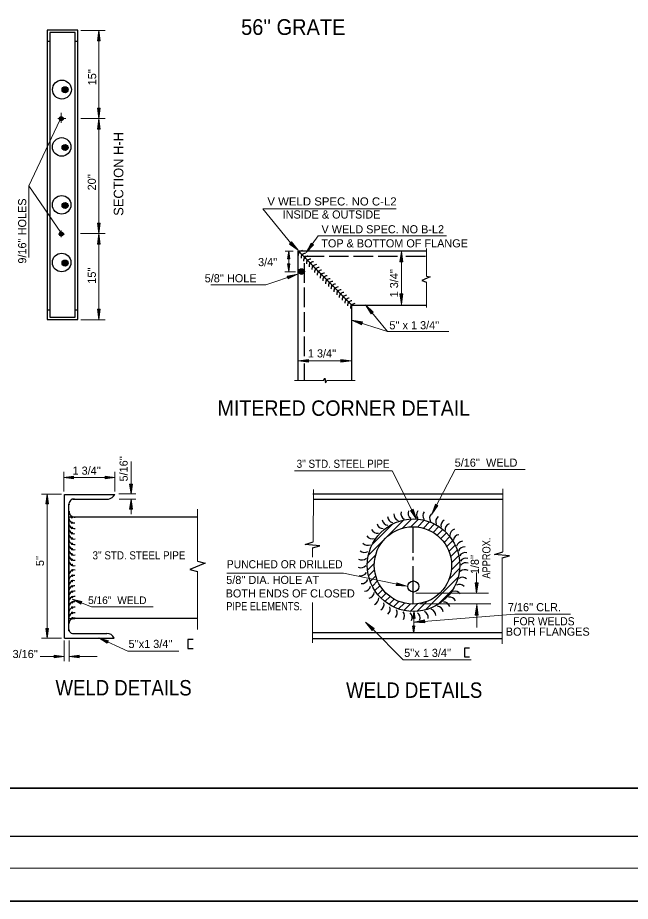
# Model space of a CAD drawing. Extents: x 139 to 512, y -134 to 135.
# Drawn here: x 319.3 to 414.9, y -134.2 to 3.7 of the extents above; entities that cross this region are included whole.
import ezdxf

# ---------------------------------------------------------------- set-up
doc = ezdxf.new("R2010")
doc.units = 0
doc.header["$LTSCALE"] = 0.51
doc.header["$PDMODE"] = 32
doc.header["$PDSIZE"] = 0.255
doc.linetypes.add('LONG_DASHED', pattern=[7.5, 6, -1.5])
doc.layers.add('1', color=7, linetype='Continuous', lineweight=13)

msp = doc.modelspace()

# ---------------------------------------------------------------- hatches: boundary and pattern name
at = {"layer": '1'}
for points in [[(331.9332, 1.7159), (332.1589, 0.076), (331.7082, 0.076)], [(327.1339, -7.5447, 1), (326.1902, -7.5447, 1)], [(331.9332, -12.0377), (331.7082, -10.3978), (332.1589, -10.3978)], [(326.3645, -12.0536, 1), (325.7399, -12.0536, 1)], [(331.9332, -12.0377), (332.1589, -13.6775), (331.7082, -13.6775)], [(327.1339, -16.5626, 1), (326.1902, -16.5626, 1)], [(327.1339, -25.6143, 1), (326.1902, -25.6143, 1)], [(331.9332, -29.9847), (331.7082, -28.3453), (332.1589, -28.3453)], [(326.3645, -30.0555, 1), (325.7399, -30.0555, 1)], [(331.9332, -29.9847), (332.1589, -31.6247), (331.7082, -31.6247)], [(363.0529, -32.6015), (361.7179, -31.6227), (362.0314, -31.2984)], [(364.2987, -32.9657), (365.0783, -31.5062), (365.4436, -31.7702)], [(361.5799, -32.696), (361.7487, -33.9264), (361.4108, -33.9264)], [(379.1622, -32.7747), (379.3879, -34.415), (378.9372, -34.415)], [(327.1339, -34.5983, 1), (326.1902, -34.5983, 1)], [(361.5799, -35.9427), (361.4108, -34.7127), (361.7487, -34.7127)], [(364.0256, -35.9243, 1), (363.1166, -35.9243, 1)], [(362.9644, -36.3437), (361.4798, -37.076), (361.3377, -36.6489)], [(379.1622, -41.0567), (378.9372, -39.4168), (379.3879, -39.4168)], [(373.5612, -41.1354), (374.7826, -42.2522), (374.4361, -42.5405)], [(331.9332, -43.4289), (331.7082, -41.7887), (332.1589, -41.7887)], [(371.4417, -43.4919), (373.0718, -43.7807), (372.9334, -44.21)], [(363.0428, -49.8459), (364.6831, -49.6209), (364.6831, -50.0709)], [(371.3689, -49.8459), (369.7294, -50.0709), (369.7294, -49.6209)], [(326.4567, -68.0709), (327.9848, -67.8602), (327.9848, -68.2802)], [(334.4247, -68.0709), (332.8966, -68.2802), (332.8966, -67.8602)], [(336.9533, -70.601), (336.7433, -69.0729), (337.1633, -69.0729)], [(323.8804, -70.6483), (324.0901, -72.1764), (323.6701, -72.1764)], [(336.9533, -71.4602), (337.1633, -72.9887), (336.7433, -72.9887)], [(381.5243, -74.5712), (380.5913, -73.2032), (380.9944, -73.0025)], [(383.8996, -73.7574), (384.4684, -72.2027), (384.8667, -72.4137)], [(380.0086, -85.0295), (378.3571, -84.9155), (378.4486, -84.4749)], [(390.9083, -86.1328), (390.6826, -84.4925), (391.1333, -84.4925)], [(327.7519, -87.062), (329.2549, -87.4107), (329.1049, -87.8027)], [(390.9308, -87.9155), (391.1558, -89.5558), (390.7047, -89.5558)], [(373.5848, -90.6339), (374.9048, -91.6322), (374.5872, -91.9517)], [(381.1741, -90.6527), (382.7881, -90.2885), (382.8271, -90.7374)], [(323.8804, -93.1377), (323.6701, -91.61), (324.0901, -91.61)], [(331.9508, -93.0789), (333.4279, -93.5229), (333.2528, -93.905)], [(326.5039, -96.0024), (324.9769, -96.212), (324.9769, -95.7927)], [(327.3154, -96.0024), (328.8436, -95.7927), (328.8436, -96.212)]]:
    msp.add_hatch(color=256, dxfattribs=at).paths.add_polyline_path(points)

# ---------------------------------------------------------------- linework, layer by layer
for p, q in [((329.1031, 1.7159), (332.8962, 1.7159)), ((325.5106, -12.0534), (326.7638, -12.0534)), ((326.0521, -12.698), (326.0521, -11.1752)), ((329.1031, -12.0377), (332.8962, -12.0377)), ((325.9981, -29.8179), (321.0023, -22.5185)), ((357.5157, -26.1095), (378.3383, -26.1095)), ((357.5157, -26.1095), (362.1098, -31.73)), ((325.6373, -30.0767), (326.5444, -30.0767)), ((326.0521, -30.5597), (326.0521, -29.5299)), ((329.0914, -29.9847), (332.8962, -29.9847)), ((361.0006, -32.7222), (362.2643, -32.7222)), ((361.5799, -35.9427), (361.5799, -32.696)), ((379.1622, -41.0567), (379.1622, -32.7747)), ((383.0772, -36.6482), (383.0772, -32.3428)), ((358.0013, -37.9989), (362.9644, -36.3437)), ((360.9544, -35.9427), (362.6569, -35.9427)), ((349.4423, -37.9989), (358.0013, -37.9989)), ((383.0772, -41.5352), (383.0772, -37.5613)), ((329.1031, -43.4289), (332.8962, -43.4289)), ((377.0142, -45.29), (371.4417, -43.4919)), ((363.0428, -49.8459), (371.3689, -49.8459)), ((362.4739, -52.9025), (366.9848, -52.9025)), ((367.5199, -52.9025), (371.9618, -52.9025)), ((336.9533, -70.601), (336.9533, -65.5768)), ((326.4567, -70.2553), (326.4567, -67.1735)), ((334.4247, -70.2553), (334.4247, -67.1735)), ((326.4567, -68.0709), (334.4247, -68.0709)), ((365.3986, -78.0722), (365.4469, -69.9222)), ((394.9977, -79.6355), (394.9954, -69.8124)), ((322.9834, -70.6483), (326.0824, -70.6483)), ((323.8804, -93.1377), (323.8804, -70.6483)), ((335.0326, -70.601), (337.7247, -70.601)), ((335.0794, -71.4602), (337.7247, -71.4602)), ((336.9533, -73.7885), (336.9533, -71.4602)), ((347.3232, -81.1003), (347.3232, -73.0187)), ((365.3011, -80.4935), (365.3011, -79.0494)), ((394.8998, -94.0355), (394.8998, -80.6135)), ((347.3232, -91.7904), (347.3232, -82.739)), ((390.9083, -86.1328), (390.9083, -82.8849)), ((381.4167, -86.1328), (392.7518, -86.1328)), ((365.3011, -93.8577), (365.3011, -87.5817)), ((382.0594, -87.7809), (393.1129, -87.7809)), ((390.9308, -91.4574), (390.9308, -87.7809)), ((381.1096, -92.2547), (381.1096, -89.0289)), ((322.9834, -93.1377), (326.0824, -93.1377)), ((326.5039, -96.737), (326.5039, -93.5079)), ((327.3154, -96.7847), (327.3154, -93.5079)), ((322.7903, -96.0024), (326.5039, -96.0024)), ((327.3154, -96.0024), (331.6478, -96.0024)), ((144.5337, -129.0152), (504.5067, -129.0152))]:
    msp.add_line(p, q, dxfattribs=at)
at = {"layer": '1', "lineweight": 25}
for p, q in [((324.2592, -0.0035), (323.8842, -0.0035)), ((328.6268, -0.0035), (328.2518, -0.0035)), ((363.0289, -32.6702), (383.0772, -32.6702)), ((363.0289, -52.8755), (363.0289, -32.6702)), ((363.0544, -32.7028), (371.4222, -41.1789)), ((324.2592, -41.9322), (323.8842, -41.9322)), ((328.6268, -41.9322), (328.2518, -41.9322)), ((326.5456, -70.7207), (334.4367, -70.7207)), ((326.5456, -93.1472), (326.5456, -70.7207)), ((327.8719, -71.4152), (333.4497, -71.4152)), ((365.3307, -70.5943), (394.8998, -70.5943)), ((365.3914, -71.4452), (395.0378, -71.4452)), ((327.2644, -92.0097), (327.2644, -72.2274)), ((328.1869, -74.1942), (347.3232, -74.1942)), ((374.0243, -80.1827), (379.5019, -74.705)), ((374.6202, -78.4974), (377.8163, -75.3012)), ((379.3264, -75.9699), (380.7567, -74.5397)), ((380.6401, -75.7464), (381.8183, -74.5678)), ((381.0286, -79.811), (381.0286, -75.8229)), ((381.6916, -75.7843), (382.7453, -74.7305)), ((382.6028, -75.9632), (383.5834, -74.9817)), ((383.4019, -76.2527), (384.3421, -75.3129)), ((384.1212, -76.6235), (385.0287, -75.7152)), ((384.7594, -77.0747), (385.6549, -76.1784)), ((385.3253, -77.5982), (386.2234, -76.6997)), ((385.8244, -78.1884), (386.7346, -77.2779)), ((386.2549, -78.8473), (387.1879, -77.9142)), ((386.5969, -79.595), (387.5738, -78.6182)), ((386.8527, -80.4282), (387.8888, -79.3925)), ((373.8601, -81.437), (375.1744, -80.1219)), ((381.0286, -80.9754), (381.0286, -80.441)), ((386.9659, -82.4945), (388.2661, -81.194)), ((386.9899, -81.3807), (388.1266, -80.2434)), ((373.8878, -82.4982), (374.9554, -81.4307)), ((374.0506, -83.4249), (374.9869, -82.4885)), ((381.0286, -87.7977), (381.0286, -81.914)), ((386.5909, -83.9592), (388.2668, -82.283)), ((374.3014, -84.2638), (375.1673, -83.3982)), ((382.9114, -88.7274), (388.0474, -83.5922)), ((374.6326, -85.022), (375.4542, -84.2007)), ((375.0357, -85.7087), (375.8303, -84.9137)), ((384.7977, -87.9309), (387.2494, -85.4792)), ((375.4984, -86.3353), (376.2788, -85.5553)), ((376.0189, -86.9038), (376.7974, -86.1252)), ((376.5976, -87.4149), (377.3926, -86.6202)), ((377.2339, -87.8687), (378.0567, -87.0459)), ((377.9382, -88.2537), (378.7936, -87.3977)), ((378.7126, -88.5687), (379.6336, -87.6478)), ((379.5638, -88.8072), (380.5786, -87.7925)), ((380.5141, -88.946), (381.7028, -87.7577)), ((381.6023, -88.9475), (383.1604, -87.389)), ((381.1088, -89.0289), (380.9682, -90.0542)), ((381.1088, -89.0289), (381.2502, -90.0542)), ((328.1239, -89.9877), (347.3232, -89.9877)), ((327.8059, -92.3885), (333.1771, -92.3885)), ((365.3011, -92.2659), (394.8998, -92.2659)), ((381.1099, -92.2547), (380.9693, -91.2294)), ((381.1099, -92.2547), (381.2509, -91.2294)), ((326.5456, -93.1472), (334.3118, -93.1472)), ((365.3307, -93.1607), (394.8998, -93.1607)), ((345.8513, -94.7188), (346.6336, -94.7188)), ((389.0033, -96.0425), (389.7856, -96.0425)), ((159.5326, -124.0152), (504.5067, -124.0152))]:
    msp.add_line(p, q, dxfattribs=at)
at = {"layer": '1', "linetype": 'LONG_DASHED', "lineweight": 25}
for p, q in [((379.8871, -33.5177), (383.0772, -33.5177)), ((364.0456, -52.8605), (364.0456, -50.2457))]:
    msp.add_line(p, q, dxfattribs=at)
at = {"layer": '1', "lineweight": 35}
msp.add_line((174.5314, -116.516), (499.5068, -116.516), dxfattribs=at)
msp.add_lwpolyline([(139.2957, -134.1977), (511.6861, -134.1977), (511.6861, 134.5667), (139.2957, 134.5667)], close=True, dxfattribs=at)
at = {"layer": '1', "lineweight": 25}
for points in [[(323.8842, -43.3955), (328.6268, -43.3955), (328.6268, 1.7612), (323.8842, 1.7612)], [(324.2592, -43.0205), (328.2518, -43.0205), (328.2518, 1.3862), (324.2592, 1.3862)]]:
    msp.add_lwpolyline(points, close=True, dxfattribs=at)
at = {"layer": '1'}
for points in [[(331.9332, 1.7159), (332.1589, 0.076), (331.7082, 0.076)], [(331.9332, -12.0377), (331.7082, -10.3978), (332.1589, -10.3978)], [(331.9332, -12.0377), (332.1589, -13.6775), (331.7082, -13.6775)], [(331.9332, -29.9847), (331.7082, -28.3453), (332.1589, -28.3453)], [(331.9332, -29.9847), (332.1589, -31.6247), (331.7082, -31.6247)], [(363.0529, -32.6015), (361.7179, -31.6227), (362.0314, -31.2984)], [(364.2987, -32.9657), (365.0783, -31.5062), (365.4436, -31.7702)], [(361.5799, -32.696), (361.7487, -33.9264), (361.4108, -33.9264)], [(379.1622, -32.7747), (379.3879, -34.415), (378.9372, -34.415)], [(361.5799, -35.9427), (361.4108, -34.7127), (361.7487, -34.7127)], [(362.9644, -36.3437), (361.4798, -37.076), (361.3377, -36.6489)], [(379.1622, -41.0567), (378.9372, -39.4168), (379.3879, -39.4168)], [(373.5612, -41.1354), (374.7826, -42.2522), (374.4361, -42.5405)], [(331.9332, -43.4289), (331.7082, -41.7887), (332.1589, -41.7887)], [(371.4417, -43.4919), (373.0718, -43.7807), (372.9334, -44.21)], [(363.0428, -49.8459), (364.6831, -49.6209), (364.6831, -50.0709)], [(371.3689, -49.8459), (369.7294, -50.0709), (369.7294, -49.6209)], [(326.4567, -68.0709), (327.9848, -67.8602), (327.9848, -68.2802)], [(334.4247, -68.0709), (332.8966, -68.2802), (332.8966, -67.8602)], [(336.9533, -70.601), (336.7433, -69.0729), (337.1633, -69.0729)], [(323.8804, -70.6483), (324.0901, -72.1764), (323.6701, -72.1764)], [(336.9533, -71.4602), (337.1633, -72.9887), (336.7433, -72.9887)], [(381.5243, -74.5712), (380.5913, -73.2032), (380.9944, -73.0025)], [(383.8996, -73.7574), (384.4684, -72.2027), (384.8667, -72.4137)], [(380.0086, -85.0295), (378.3571, -84.9155), (378.4486, -84.4749)], [(390.9083, -86.1328), (390.6826, -84.4925), (391.1333, -84.4925)], [(327.7519, -87.062), (329.2549, -87.4107), (329.1049, -87.8027)], [(390.9308, -87.9155), (391.1558, -89.5558), (390.7047, -89.5558)], [(373.5848, -90.6339), (374.9048, -91.6322), (374.5872, -91.9517)], [(381.1741, -90.6527), (382.7881, -90.2885), (382.8271, -90.7374)], [(323.8804, -93.1377), (323.6701, -91.61), (324.0901, -91.61)], [(331.9508, -93.0789), (333.4279, -93.5229), (333.2528, -93.905)], [(326.5039, -96.0024), (324.9769, -96.212), (324.9769, -95.7927)], [(327.3154, -96.0024), (328.8436, -95.7927), (328.8436, -96.212)]]:
    msp.add_lwpolyline(points, close=True, dxfattribs=at)
for points in [[(331.9332, -43.4289), (331.9332, -29.9847), (331.9332, -12.0377), (331.9332, 1.7159)], [(321.0023, -33.7322), (321.0023, -22.5185), (325.8353, -12.2975)], [(364.2987, -32.9657), (366.1827, -30.3657), (386.2047, -30.3657)], [(373.5612, -41.1354), (377.0142, -45.29), (386.5681, -45.29)], [(362.4541, -66.9977), (377.7503, -66.9977), (381.5243, -74.5712)], [(383.8996, -73.7574), (387.5749, -66.8217), (398.5148, -66.8217)], [(351.9128, -82.973), (370.1217, -82.973), (380.0086, -85.0295)], [(327.7519, -87.062), (330.7857, -88.22), (340.4371, -88.22)], [(382.0114, -90.5664), (396.8727, -89.3799), (405.5892, -89.3799)], [(374.4777, -91.5219), (379.4637, -96.4933), (390.0833, -96.4933)], [(331.9508, -93.0789), (336.4628, -95.1432), (344.4053, -95.1432)]]:
    msp.add_lwpolyline(points, dxfattribs=at)
at = {"layer": '1', "linetype": 'LONG_DASHED', "lineweight": 25}
msp.add_lwpolyline([(364.0456, -49.1352), (364.0456, -33.5177), (378.5926, -33.5177)], dxfattribs=at)
at = {"layer": '1', "lineweight": 25}
for points in [[(383.0772, -36.6482), (383.6359, -36.7412), (382.3801, -37.2992), (383.0772, -37.5613)], [(371.4301, -52.9025), (371.4301, -41.1452), (383.0772, -41.1452)], [(366.9848, -52.9025), (367.1944, -52.577), (367.3103, -53.2982), (367.5199, -52.9025)], [(328.1989, -74.3413), (328.1989, -74.2277), (327.2562, -74.2277), (327.2562, -90.0474), (328.1989, -90.0474), (328.1989, -89.9154)], [(365.3011, -79.0494), (366.4246, -78.7074), (364.1292, -78.5117), (365.3986, -78.0722)], [(394.8998, -80.6135), (396.0233, -80.2712), (393.7279, -80.0757), (394.9977, -79.6355)], [(347.3232, -81.1003), (348.5296, -81.4453), (346.1176, -82.3932), (347.3232, -82.739)], [(381.2502, -90.0542), (381.1077, -89.975), (380.9682, -90.0542)], [(380.9693, -91.2294), (381.1118, -91.3089), (381.2509, -91.2294)], [(346.6336, -93.3504), (345.8513, -93.3504), (345.8513, -94.7188)], [(389.7856, -94.6742), (389.0033, -94.6742), (389.0033, -96.0425)]]:
    msp.add_lwpolyline(points, dxfattribs=at)
for centre, radius in [((326.1695, -7.5202), 1.4724), ((326.662, -7.5447), 0.4718), ((326.0522, -12.0536), 0.3123), ((326.1229, -16.4716), 1.4494), ((326.662, -16.5626), 0.4718), ((326.1229, -25.5019), 1.4494), ((326.662, -25.6143), 0.4718), ((326.0522, -30.0555), 0.3123), ((326.1229, -34.5073), 1.4494), ((326.662, -34.5983), 0.4718), ((363.5711, -35.9243), 0.4545), ((381.0685, -81.7487), 7.2231), ((380.9738, -81.7702), 6.0358), ((381.0398, -85.0682), 0.8652)]:
    msp.add_circle(centre, radius, dxfattribs=at)
for centre, radius, start, end in [((363.7567, -33.3698), 0.713, 91.29917, 184.6994), ((364.2055, -33.7936), 0.713, 91.29917, 184.6994), ((364.6035, -34.2259), 0.713, 91.29917, 184.6994), ((365.0439, -34.6751), 0.713, 91.29917, 184.6994), ((365.4673, -35.1158), 0.713, 91.29917, 184.6994), ((365.9078, -35.548), 0.713, 91.29917, 184.6994), ((366.3227, -35.9973), 0.713, 91.29917, 184.6994), ((366.7377, -36.4126), 0.713, 91.29917, 184.6994), ((367.195, -36.8702), 0.713, 91.29917, 184.6994), ((367.6015, -37.3025), 0.713, 91.29917, 184.6994), ((368.0504, -37.7517), 0.713, 91.29917, 184.6994), ((368.4738, -38.1755), 0.713, 91.29917, 184.6994), ((368.8888, -38.5993), 0.713, 91.29917, 184.6994), ((369.3207, -39.0315), 0.713, 91.29917, 184.6994), ((369.7781, -39.4723), 0.713, 91.29917, 184.6994), ((370.1845, -39.9045), 0.713, 91.29917, 184.6994), ((370.6165, -40.3367), 0.713, 91.29917, 184.6994), ((371.0568, -40.7775), 0.713, 91.29917, 184.6994), ((371.4634, -41.2013), 0.713, 91.29917, 184.6994), ((371.9207, -41.6336), 0.713, 91.29917, 184.6994), ((328.0683, -72.2136), 0.8024, 84.52004, 187.82615), ((333.1117, -69.9045), 1.545, 281.30541, 327.71055), ((328.0556, -74.3188), 0.8305, 173.89608, 279.27334), ((328.1079, -73.3759), 0.8305, 173.89608, 279.27334), ((378.0218, -74.1294), 1.0026, 182.26349, 256.8367), ((378.9884, -73.8176), 1.0026, 175.1719, 249.74512), ((380.0871, -73.6603), 1.0026, 167.08123, 241.65445), ((381.2108, -73.6091), 1.0026, 159.22292, 233.79613), ((382.5519, -73.87), 1.0026, 142.82422, 217.39743), ((383.5199, -73.9963), 1.0026, 142.82422, 217.39743), ((384.5724, -74.4146), 1.0026, 134.91238, 209.4856), ((385.5321, -74.9572), 1.0026, 127.21159, 201.78481), ((328.0905, -75.1918), 0.8305, 173.89608, 279.27334), ((376.3268, -75.0364), 1.0026, 195.70774, 270.28096), ((377.1764, -74.5179), 1.0026, 188.75879, 263.332), ((386.3483, -75.57), 1.0026, 120.08265, 194.65587), ((387.0059, -76.1969), 1.0026, 113.73779, 188.31101), ((328.0731, -75.9949), 0.8305, 173.89608, 279.27334), ((328.0905, -76.833), 0.8305, 173.89608, 279.27334), ((374.6279, -76.6207), 1.0026, 211.97131, 286.54453), ((375.4361, -75.7542), 1.0026, 203.69632, 278.26954), ((387.7407, -77.1002), 1.0026, 105.60289, 180.1761), ((388.2739, -77.9705), 1.0026, 98.47395, 173.04716), ((328.0905, -77.6711), 0.8305, 173.89608, 279.27334), ((328.0905, -78.4917), 0.8305, 173.89608, 279.27334), ((373.9271, -77.6385), 1.0026, 220.60196, 295.17517), ((388.7395, -79.0202), 1.0026, 90.45201, 165.02522), ((328.0905, -79.3298), 0.8305, 173.89608, 279.27334), ((373.387, -78.75), 1.0026, 229.2326, 303.80582), ((389.0011, -79.8903), 1.0026, 84.10715, 158.68037), ((389.1635, -80.7716), 1.0026, 77.84844, 152.42166), ((328.0905, -80.1504), 0.8305, 173.89608, 279.27334), ((328.0905, -80.9885), 0.8305, 173.89608, 279.27334), ((373.0198, -79.9299), 1.0026, 237.86325, 312.43647), ((389.2287, -81.6655), 1.0026, 71.58973, 146.16295), ((389.2122, -82.3576), 1.0026, 66.75606, 141.32928), ((328.0904, -83.3207), 0.8305, 80.72666, 186.10392), ((372.8337, -81.1516), 1.0026, 246.4939, 321.06711), ((389.0615, -83.4426), 1.0026, 59.10684, 133.68006), ((328.0556, -84.1588), 0.8305, 80.72666, 186.10392), ((372.8331, -82.3873), 1.0026, 255.12454, 329.69776), ((373.018, -83.6091), 1.0026, 263.75519, 338.32841), ((388.72, -84.6302), 1.0026, 50.47619, 125.04941), ((328.0731, -84.9794), 0.8305, 80.72666, 186.10392), ((328.0731, -85.8001), 0.8305, 80.72666, 186.10392), ((373.3841, -84.7894), 1.0026, 272.38584, 346.95906), ((388.2041, -85.7531), 1.0026, 41.84555, 116.41876), ((328.0905, -86.6206), 0.8305, 80.72666, 186.10392), ((328.0905, -87.4587), 0.8305, 80.72666, 186.10392), ((373.9232, -85.9013), 1.0026, 281.01649, 355.5897), ((374.6231, -86.9198), 1.0026, 289.64713, 4.22035), ((386.6996, -87.7051), 1.0026, 24.58425, 99.15747), ((387.5255, -86.7859), 1.0026, 33.2149, 107.78812), ((328.0731, -88.2794), 0.8305, 80.72666, 186.10392), ((375.4678, -87.8217), 1.0026, 298.27778, 12.851), ((376.4384, -88.5866), 1.0026, 306.90843, 21.48164), ((384.6838, -89.1228), 1.0026, 7.32296, 81.89617), ((385.7452, -88.49), 1.0026, 15.95361, 90.52682), ((328.0905, -89.1349), 0.8305, 80.72666, 186.10392), ((328.0905, -90.0079), 0.8305, 80.72666, 186.10392), ((377.5127, -89.1973), 1.0026, 315.53908, 30.11229), ((378.6665, -89.6397), 1.0026, 324.16972, 38.74294), ((379.8737, -89.9041), 1.0026, 332.80037, 47.37359), ((381.1068, -89.9843), 1.0026, 341.43102, 56.00423), ((382.338, -89.8785), 1.0026, 350.06166, 64.63488), ((383.5394, -89.5892), 1.0026, 358.69231, 73.26553), ((328.1113, -90.8478), 0.8469, 90.02641, 181.76261), ((327.8719, -91.7969), 0.5987, 181.89391, 264.48699), ((333.2392, -93.5199), 1.1276, 19.14343, 93.94137)]:
    msp.add_arc(centre, radius, start, end, dxfattribs=at)
at = {"layer": '1'}
for p in [(363.2153, -32.8854), (363.6454, -33.3207), (364.0748, -33.7562), (364.5046, -34.1915), (364.9343, -34.6269), (365.3637, -35.0622), (365.7934, -35.4977), (366.2236, -35.933), (366.6533, -36.3692), (367.0827, -36.8045), (367.5124, -37.2399), (367.9422, -37.6752), (368.3716, -38.1107), (368.8017, -38.546), (369.2314, -38.9814), (369.6608, -39.4168), (370.0906, -39.8522), (370.5203, -40.2875), (370.9504, -40.7229), (371.3794, -41.1582), (327.7103, -74.2629), (327.7137, -75.0924), (327.7178, -75.9207), (327.7204, -76.7495), (327.7242, -77.5779), (327.7279, -78.4074), (327.7317, -79.2362), (327.7358, -80.0645), (327.7396, -80.8937), (327.7426, -81.7235), (327.7467, -82.5519), (327.7508, -83.3807), (327.7534, -84.209), (327.7576, -85.0385), (327.7613, -85.8669), (327.7654, -86.6964), (327.7688, -87.5252), (327.7722, -88.3539), (327.7763, -89.183), (327.7797, -90.0122)]:
    msp.add_point(p, dxfattribs=at)

# ---------------------------------------------------------------- texts
for s, height, width, p in [("56'' GRATE", 2.456, 0.95, (354.1482, 1.0068)), ('V WELD SPEC. NO C-L2', 1.268, 1.05, (358.2413, -25.61)), ('MITERED CORNER DETAIL', 2.408, 0.95, (350.4664, -58.43)), ("3'' STD. STEEL PIPE", 1.268, 0.9, (362.8178, -66.5465)), ("3'' STD. STEEL PIPE", 1.268, 0.9, (330.9466, -80.8374)), ('PUNCHED OR DRILLED', 1.268, 0.95, (351.9151, -82.2287)), ('PIPE ELEMENTS.', 1.268, 0.85, (351.8232, -88.7802)), ('FOR WELDS ', 1.268, 0.95, (396.6323, -91.1282)), ('WELD DETAILS', 2.408, 0.9, (325.1652, -102.0729)), ('WELD DETAILS', 2.408, 0.9, (370.5398, -102.4464))]:
    msp.add_text(s, height=height, dxfattribs=dict(at, width=width)).set_placement(p)
for s, height, p in [("15''", 1.268, (331.5154, -6.8537)), ('SECTION H-H', 1.505, (335.7627, -27.2203)), ("20''", 1.268, (331.4659, -23.252)), (" 9/16'' HOLES", 1.268, (320.5996, -35.1497)), ("15''", 1.268, (331.4667, -37.8132)), ("1 3/4''", 1.268, (378.6541, -39.9417)), ("5/16''", 1.268, (336.4369, -68.6777)), ("5''", 1.268, (323.3686, -81.8844)), (" 1/8''", 1.268, (391.2713, -83.6127))]:
    msp.add_text(s, height=height, rotation=90, dxfattribs=at).set_placement(p)
for s, height, p in [('INSIDE & OUTSIDE', 1.268, (360.6267, -27.647)), ('V WELD SPEC. NO B-L2', 1.268, (366.6957, -29.9552)), ('TOP & BOTTOM OF FLANGE', 1.268, (366.6616, -32.1489)), (" 3/4''", 1.268, (356.3209, -35.0697)), (" 5/8'' HOLE", 1.268, (347.9903, -37.5977)), ("5'' x 1 3/4''", 1.268, (377.2921, -44.9304)), ("1 3/4''", 1.268, (364.5754, -49.3172)), (" 5/16''  WELD", 1.268, (387.0222, -66.3737)), ("1 3/4''", 1.268, (327.8299, -67.6227)), ("5/8'' DIA. HOLE AT", 1.268, (351.8224, -84.6782)), ('BOTH ENDS OF CLOSED', 1.268, (351.7302, -86.7755)), (" 5/16''  WELD", 1.181, (329.8159, -87.8027)), (" 7/16'' CLR.", 1.268, (395.3273, -88.9257)), ('BOTH FLANGES', 1.268, (395.4758, -92.7474)), ("5''x1 3/4''", 1.268, (336.5693, -94.6592)), ("3/16''", 1.268, (318.4669, -96.2334)), ("5''x 1 3/4''", 1.268, (379.6017, -96.0597))]:
    msp.add_text(s, height=height, dxfattribs=at).set_placement(p)
at = {"layer": '1', "width": 0.85}
msp.add_text('APPROX. ', height=1.268, rotation=90, dxfattribs=at).set_placement((393.0743, -83.8445))

doc.saveas('drawing.dxf')
